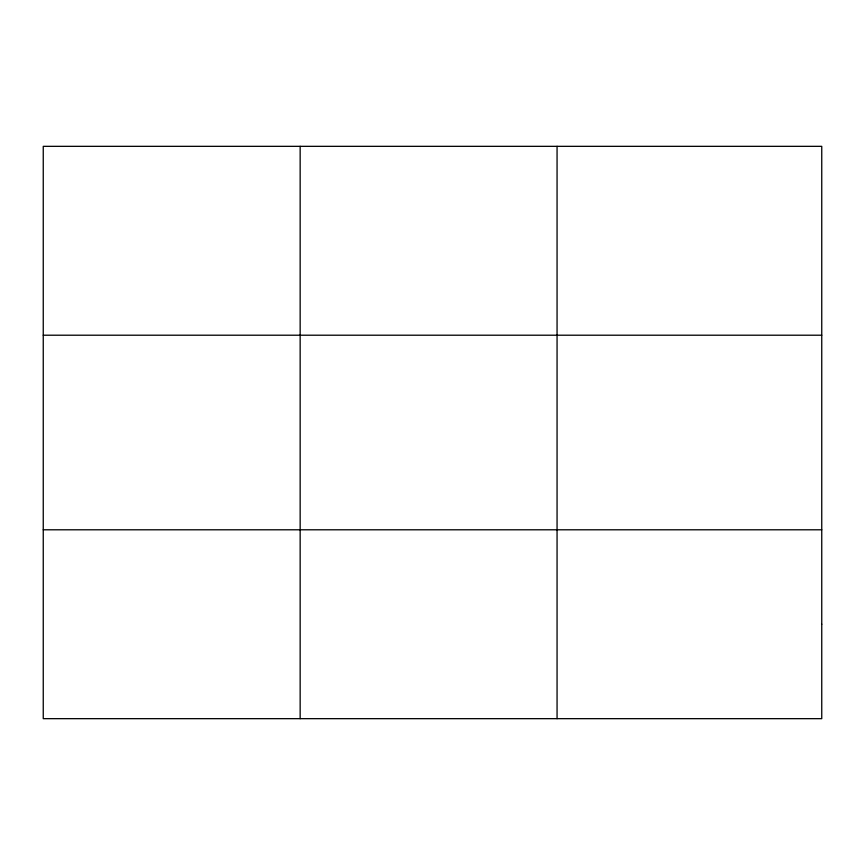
<?xml version="1.0" encoding="UTF-8"?>
<svg xmlns="http://www.w3.org/2000/svg" width="865" height="865" viewBox="0 0 865 865"><rect width="100%" height="100%" fill="white"/><g stroke="black" fill="none" stroke-linecap="round" stroke-linejoin="round"><path stroke-width="1.3" d="M300.155 146.336L300.155 718.664M557.06 146.336L557.06 718.664M43.25 335.209L821.75 335.209M43.25 529.791L821.75 529.791M821.75 624.227L821.75 718.664L43.25 718.664L43.25 146.336L821.75 146.336L821.75 624.227"/></g></svg>
